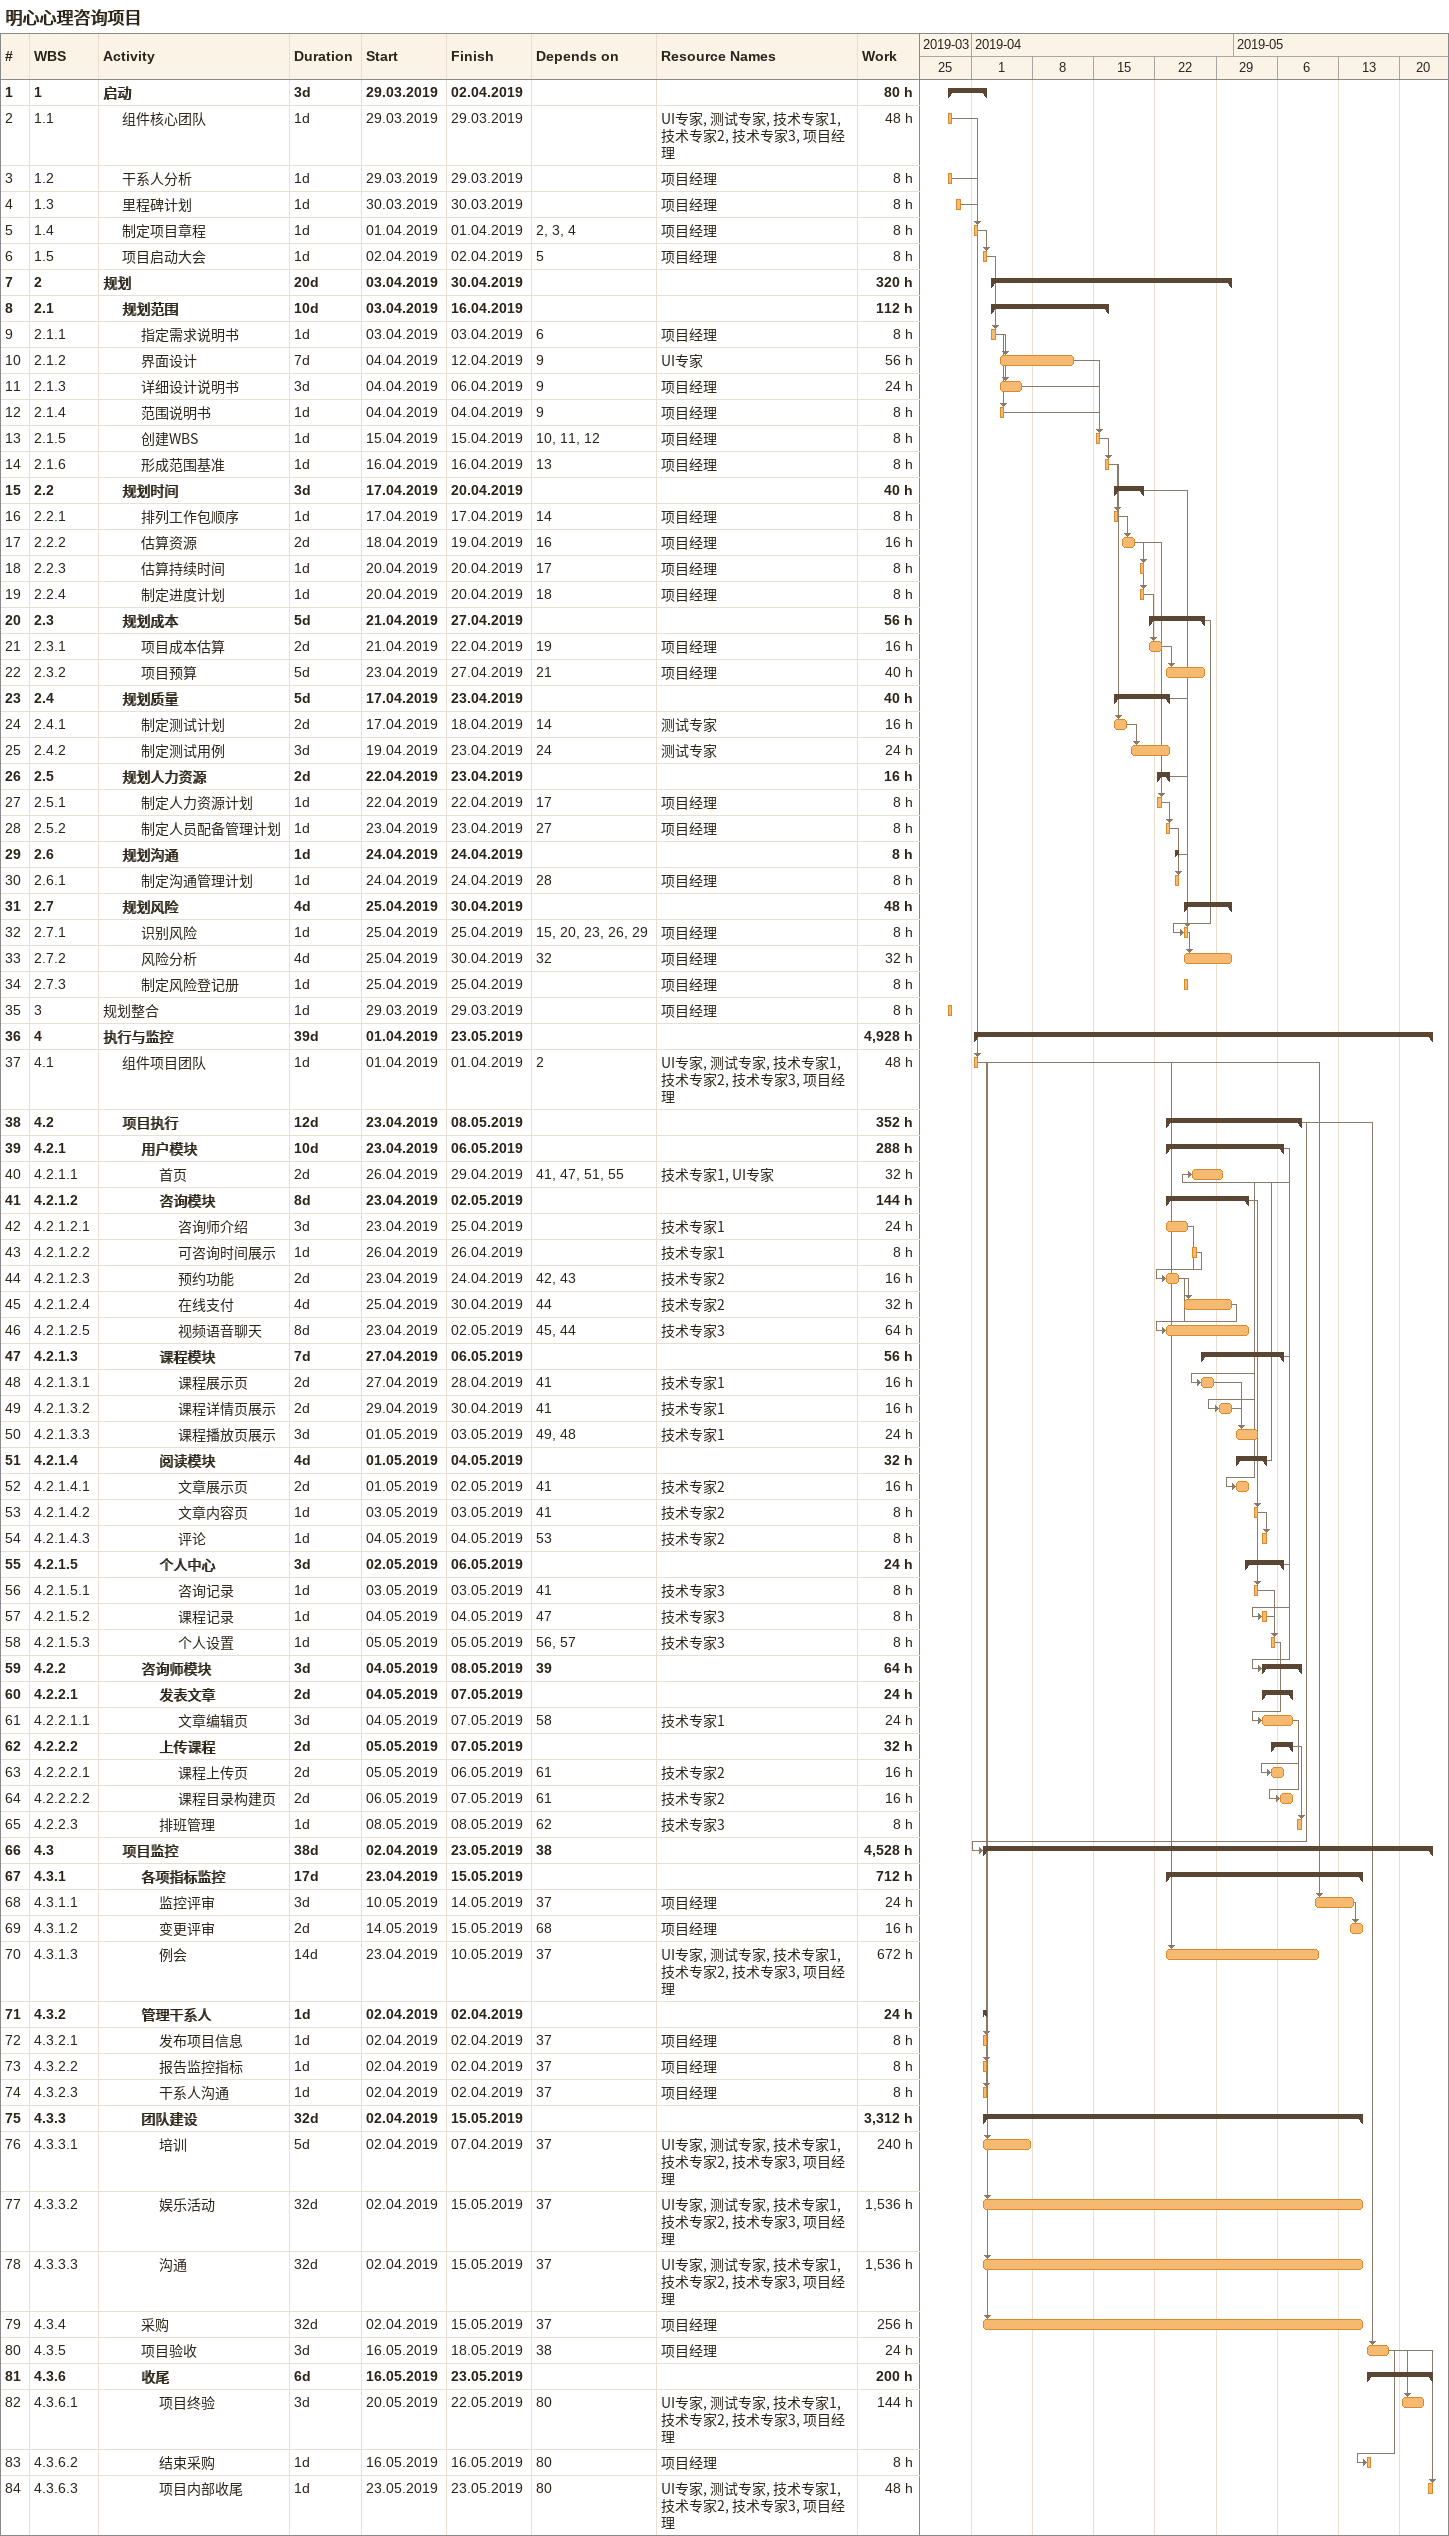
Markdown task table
明心心理咨询项目

| ID | WBS | Task | Duration | Start | Finish | Predecessors | Resources | Work (h) |
|---|---|---|---|---|---|---|---|---|
| 1 | 1 | **启动** | 3d | 2019-03-29 | 2019-04-02 |  |  | 80 |
| 2 | 1.1 | 组件核心团队 | 1d | 2019-03-29 | 2019-03-29 |  | UI专家, 测试专家, 技术专家1, 技术专家2, 技术专家3, 项目经理 | 48 |
| 3 | 1.2 | 干系人分析 | 1d | 2019-03-29 | 2019-03-29 |  | 项目经理 | 8 |
| 4 | 1.3 | 里程碑计划 | 1d | 2019-03-30 | 2019-03-30 |  | 项目经理 | 8 |
| 5 | 1.4 | 制定项目章程 | 1d | 2019-04-01 | 2019-04-01 | 2, 3, 4 | 项目经理 | 8 |
| 6 | 1.5 | 项目启动大会 | 1d | 2019-04-02 | 2019-04-02 | 5 | 项目经理 | 8 |
| 7 | 2 | **规划** | 20d | 2019-04-03 | 2019-04-30 |  |  | 320 |
| 8 | 2.1 | **规划范围** | 10d | 2019-04-03 | 2019-04-16 |  |  | 112 |
| 9 | 2.1.1 | 指定需求说明书 | 1d | 2019-04-03 | 2019-04-03 | 6 | 项目经理 | 8 |
| 10 | 2.1.2 | 界面设计 | 7d | 2019-04-04 | 2019-04-12 | 9 | UI专家 | 56 |
| 11 | 2.1.3 | 详细设计说明书 | 3d | 2019-04-04 | 2019-04-06 | 9 | 项目经理 | 24 |
| 12 | 2.1.4 | 范围说明书 | 1d | 2019-04-04 | 2019-04-04 | 9 | 项目经理 | 8 |
| 13 | 2.1.5 | 创建WBS | 1d | 2019-04-15 | 2019-04-15 | 10, 11, 12 | 项目经理 | 8 |
| 14 | 2.1.6 | 形成范围基准 | 1d | 2019-04-16 | 2019-04-16 | 13 | 项目经理 | 8 |
| 15 | 2.2 | **规划时间** | 3d | 2019-04-17 | 2019-04-20 |  |  | 40 |
| 16 | 2.2.1 | 排列工作包顺序 | 1d | 2019-04-17 | 2019-04-17 | 14 | 项目经理 | 8 |
| 17 | 2.2.2 | 估算资源 | 2d | 2019-04-18 | 2019-04-19 | 16 | 项目经理 | 16 |
| 18 | 2.2.3 | 估算持续时间 | 1d | 2019-04-20 | 2019-04-20 | 17 | 项目经理 | 8 |
| 19 | 2.2.4 | 制定进度计划 | 1d | 2019-04-20 | 2019-04-20 | 18 | 项目经理 | 8 |
| 20 | 2.3 | **规划成本** | 5d | 2019-04-21 | 2019-04-27 |  |  | 56 |
| 21 | 2.3.1 | 项目成本估算 | 2d | 2019-04-21 | 2019-04-22 | 19 | 项目经理 | 16 |
| 22 | 2.3.2 | 项目预算 | 5d | 2019-04-23 | 2019-04-27 | 21 | 项目经理 | 40 |
| 23 | 2.4 | **规划质量** | 5d | 2019-04-17 | 2019-04-23 |  |  | 40 |
| 24 | 2.4.1 | 制定测试计划 | 2d | 2019-04-17 | 2019-04-18 | 14 | 测试专家 | 16 |
| 25 | 2.4.2 | 制定测试用例 | 3d | 2019-04-19 | 2019-04-23 | 24 | 测试专家 | 24 |
| 26 | 2.5 | **规划人力资源** | 2d | 2019-04-22 | 2019-04-23 |  |  | 16 |
| 27 | 2.5.1 | 制定人力资源计划 | 1d | 2019-04-22 | 2019-04-22 | 17 | 项目经理 | 8 |
| 28 | 2.5.2 | 制定人员配备管理计划 | 1d | 2019-04-23 | 2019-04-23 | 27 | 项目经理 | 8 |
| 29 | 2.6 | **规划沟通** | 1d | 2019-04-24 | 2019-04-24 |  |  | 8 |
| 30 | 2.6.1 | 制定沟通管理计划 | 1d | 2019-04-24 | 2019-04-24 | 28 | 项目经理 | 8 |
| 31 | 2.7 | **规划风险** | 4d | 2019-04-25 | 2019-04-30 |  |  | 48 |
| 32 | 2.7.1 | 识别风险 | 1d | 2019-04-25 | 2019-04-25 | 15, 20, 23, 26, 29 | 项目经理 | 8 |
| 33 | 2.7.2 | 风险分析 | 4d | 2019-04-25 | 2019-04-30 | 32 | 项目经理 | 32 |
| 34 | 2.7.3 | 制定风险登记册 | 1d | 2019-04-25 | 2019-04-25 |  | 项目经理 | 8 |
| 35 | 3 | 规划整合 | 1d | 2019-03-29 | 2019-03-29 |  | 项目经理 | 8 |
| 36 | 4 | **执行与监控** | 39d | 2019-04-01 | 2019-05-23 |  |  | 4928 |
| 37 | 4.1 | 组件项目团队 | 1d | 2019-04-01 | 2019-04-01 | 2 | UI专家, 测试专家, 技术专家1, 技术专家2, 技术专家3, 项目经理 | 48 |
| 38 | 4.2 | **项目执行** | 12d | 2019-04-23 | 2019-05-08 |  |  | 352 |
| 39 | 4.2.1 | **用户模块** | 10d | 2019-04-23 | 2019-05-06 |  |  | 288 |
| 40 | 4.2.1.1 | 首页 | 2d | 2019-04-26 | 2019-04-29 | 41, 47, 51, 55 | 技术专家1, UI专家 | 32 |
| 41 | 4.2.1.2 | **咨询模块** | 8d | 2019-04-23 | 2019-05-02 |  |  | 144 |
| 42 | 4.2.1.2.1 | 咨询师介绍 | 3d | 2019-04-23 | 2019-04-25 |  | 技术专家1 | 24 |
| 43 | 4.2.1.2.2 | 可咨询时间展示 | 1d | 2019-04-26 | 2019-04-26 |  | 技术专家1 | 8 |
| 44 | 4.2.1.2.3 | 预约功能 | 2d | 2019-04-23 | 2019-04-24 | 42, 43 | 技术专家2 | 16 |
| 45 | 4.2.1.2.4 | 在线支付 | 4d | 2019-04-25 | 2019-04-30 | 44 | 技术专家2 | 32 |
| 46 | 4.2.1.2.5 | 视频语音聊天 | 8d | 2019-04-23 | 2019-05-02 | 45, 44 | 技术专家3 | 64 |
| 47 | 4.2.1.3 | **课程模块** | 7d | 2019-04-27 | 2019-05-06 |  |  | 56 |
| 48 | 4.2.1.3.1 | 课程展示页 | 2d | 2019-04-27 | 2019-04-28 | 41 | 技术专家1 | 16 |
| 49 | 4.2.1.3.2 | 课程详情页展示 | 2d | 2019-04-29 | 2019-04-30 | 41 | 技术专家1 | 16 |
| 50 | 4.2.1.3.3 | 课程播放页展示 | 3d | 2019-05-01 | 2019-05-03 | 49, 48 | 技术专家1 | 24 |
| 51 | 4.2.1.4 | **阅读模块** | 4d | 2019-05-01 | 2019-05-04 |  |  | 32 |
| 52 | 4.2.1.4.1 | 文章展示页 | 2d | 2019-05-01 | 2019-05-02 | 41 | 技术专家2 | 16 |
| 53 | 4.2.1.4.2 | 文章内容页 | 1d | 2019-05-03 | 2019-05-03 | 41 | 技术专家2 | 8 |
| 54 | 4.2.1.4.3 | 评论 | 1d | 2019-05-04 | 2019-05-04 | 53 | 技术专家2 | 8 |
| 55 | 4.2.1.5 | **个人中心** | 3d | 2019-05-02 | 2019-05-06 |  |  | 24 |
| 56 | 4.2.1.5.1 | 咨询记录 | 1d | 2019-05-03 | 2019-05-03 | 41 | 技术专家3 | 8 |
| 57 | 4.2.1.5.2 | 课程记录 | 1d | 2019-05-04 | 2019-05-04 | 47 | 技术专家3 | 8 |
| 58 | 4.2.1.5.3 | 个人设置 | 1d | 2019-05-05 | 2019-05-05 | 56, 57 | 技术专家3 | 8 |
| 59 | 4.2.2 | **咨询师模块** | 3d | 2019-05-04 | 2019-05-08 | 39 |  | 64 |
| 60 | 4.2.2.1 | **发表文章** | 2d | 2019-05-04 | 2019-05-07 |  |  | 24 |
| 61 | 4.2.2.1.1 | 文章编辑页 | 3d | 2019-05-04 | 2019-05-07 | 58 | 技术专家1 | 24 |
| 62 | 4.2.2.2 | **上传课程** | 2d | 2019-05-05 | 2019-05-07 |  |  | 32 |
| 63 | 4.2.2.2.1 | 课程上传页 | 2d | 2019-05-05 | 2019-05-06 | 61 | 技术专家2 | 16 |
| 64 | 4.2.2.2.2 | 课程目录构建页 | 2d | 2019-05-06 | 2019-05-07 | 61 | 技术专家2 | 16 |
| 65 | 4.2.2.3 | 排班管理 | 1d | 2019-05-08 | 2019-05-08 | 62 | 技术专家3 | 8 |
| 66 | 4.3 | **项目监控** | 38d | 2019-04-02 | 2019-05-23 | 38 |  | 4528 |
| 67 | 4.3.1 | **各项指标监控** | 17d | 2019-04-23 | 2019-05-15 |  |  | 712 |
| 68 | 4.3.1.1 | 监控评审 | 3d | 2019-05-10 | 2019-05-14 | 37 | 项目经理 | 24 |
| 69 | 4.3.1.2 | 变更评审 | 2d | 2019-05-14 | 2019-05-15 | 68 | 项目经理 | 16 |
| 70 | 4.3.1.3 | 例会 | 14d | 2019-04-23 | 2019-05-10 | 37 | UI专家, 测试专家, 技术专家1, 技术专家2, 技术专家3, 项目经理 | 672 |
| 71 | 4.3.2 | **管理干系人** | 1d | 2019-04-02 | 2019-04-02 |  |  | 24 |
| 72 | 4.3.2.1 | 发布项目信息 | 1d | 2019-04-02 | 2019-04-02 | 37 | 项目经理 | 8 |
| 73 | 4.3.2.2 | 报告监控指标 | 1d | 2019-04-02 | 2019-04-02 | 37 | 项目经理 | 8 |
| 74 | 4.3.2.3 | 干系人沟通 | 1d | 2019-04-02 | 2019-04-02 | 37 | 项目经理 | 8 |
| 75 | 4.3.3 | **团队建设** | 32d | 2019-04-02 | 2019-05-15 |  |  | 3312 |
| 76 | 4.3.3.1 | 培训 | 5d | 2019-04-02 | 2019-04-07 | 37 | UI专家, 测试专家, 技术专家1, 技术专家2, 技术专家3, 项目经理 | 240 |
| 77 | 4.3.3.2 | 娱乐活动 | 32d | 2019-04-02 | 2019-05-15 | 37 | UI专家, 测试专家, 技术专家1, 技术专家2, 技术专家3, 项目经理 | 1536 |
| 78 | 4.3.3.3 | 沟通 | 32d | 2019-04-02 | 2019-05-15 | 37 | UI专家, 测试专家, 技术专家1, 技术专家2, 技术专家3, 项目经理 | 1536 |
| 79 | 4.3.4 | 采购 | 32d | 2019-04-02 | 2019-05-15 | 37 | 项目经理 | 256 |
| 80 | 4.3.5 | 项目验收 | 3d | 2019-05-16 | 2019-05-18 | 38 | 项目经理 | 24 |
| 81 | 4.3.6 | **收尾** | 6d | 2019-05-16 | 2019-05-23 |  |  | 200 |
| 82 | 4.3.6.1 | 项目终验 | 3d | 2019-05-20 | 2019-05-22 | 80 | UI专家, 测试专家, 技术专家1, 技术专家2, 技术专家3, 项目经理 | 144 |
| 83 | 4.3.6.2 | 结束采购 | 1d | 2019-05-16 | 2019-05-16 | 80 | 项目经理 | 8 |
| 84 | 4.3.6.3 | 项目内部收尾 | 1d | 2019-05-23 | 2019-05-23 | 80 | UI专家, 测试专家, 技术专家1, 技术专家2, 技术专家3, 项目经理 | 48 |
